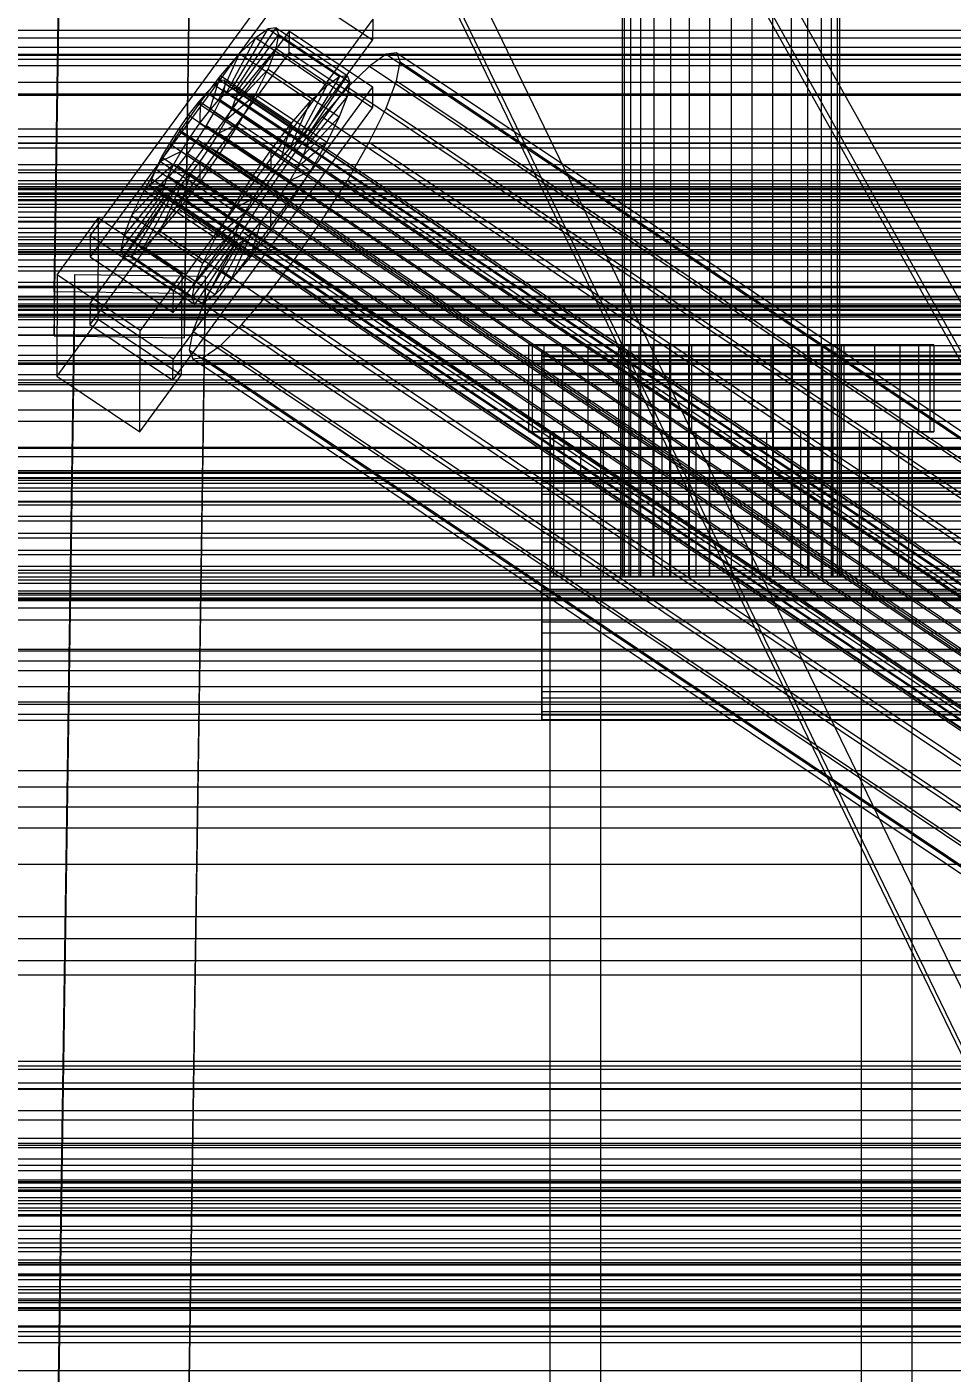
# Model space of a CAD drawing. Header units: millimetres. Extents: x -1970 to 59977, y -65068 to 6837.
# Drawn here: x -382.3 to -254.5, y -35160 to -34974.1 of the extents above; entities that cross this region are included whole.
import ezdxf

# ---------------------------------------------------------------- set-up
doc = ezdxf.new("R2010")
doc.units = ezdxf.units.MM
for name, color, linetype, lineweight in [('COTAS_O', 1, 'Continuous', 0), ('COTAS_P', 1, 'Continuous', 0), ('frontal_C01', 7, 'Continuous', 0), ('frontal_C02', 7, 'Continuous', 0), ('frontal_C03', 7, 'Continuous', 0), ('frontal_C05', 7, 'Continuous', 0), ('frontal_mezcladora', 7, 'Continuous', 0), ('frontal_secador', 7, 'Continuous', 0), ('frontal_tolva-C01', 7, 'Continuous', 0)]:
    doc.layers.add(name, color=color, linetype=linetype, lineweight=lineweight)
doc.dimstyles.new('R19_100', dxfattribs={"dimtxt": 250, "dimasz": 150, "dimexe": 150, "dimexo": 80, "dimgap": 100, "dimtad": 1, "dimtih": 1, "dimtoh": 1, "dimdsep": 46, "dimcen": 0.09, "dimadec": 0, "dimazin": 0, "dimtfac": 1, "dimtdec": 4, "dimtofl": 0, "dimtmove": 0, "dimatfit": 3, "dimfxl": 1, "dimtolj": 1, "dimtzin": 0, "dimarcsym": 0})

# ---------------------------------------------------------------- blocks, each defined once
blk = doc.blocks.new('*D37')
at = {"layer": 'COTAS_P', "color": 0, "lineweight": -2, "transparency": 16777216}
for p, q in [((-1750, -35420), (-1750, -34450)), ((2600, -35420), (2600, -34450)), ((-1600, -34600), (2450, -34600))]:
    blk.add_line(p, q, dxfattribs=at)
at = {"layer": 'COTAS_P', "color": 0, "transparency": 16777216}
for points in [[(-1600, -34575), (-1600, -34625), (-1750, -34600)], [(2450, -34575), (2450, -34625), (2600, -34600)]]:
    blk.add_solid(points, dxfattribs=at)
at = {"layer": 'Defpoints', "color": 0, "transparency": 16777216}
for p in [(2600, -34600), (-1750, -35500), (2600, -35500)]:
    blk.add_point(p, dxfattribs=at)
blk = doc.blocks.new('*D45')
at = {"layer": 'COTAS_O', "color": 0, "lineweight": -2, "transparency": 16777216}
for p, q in [((-1480, -35920), (-1480, -35150)), ((490, -35920), (490, -35150)), ((-1330, -35300), (340, -35300))]:
    blk.add_line(p, q, dxfattribs=at)
at = {"layer": 'COTAS_O', "color": 0, "transparency": 16777216}
for points in [[(-1330, -35275), (-1330, -35325), (-1480, -35300)], [(340, -35275), (340, -35325), (490, -35300)]]:
    blk.add_solid(points, dxfattribs=at)
at = {"layer": 'Defpoints', "color": 0, "transparency": 16777216}
for p in [(490, -35300), (-1480, -36000), (490, -36000)]:
    blk.add_point(p, dxfattribs=at)
blk = doc.blocks.new('*D47')
at = {"layer": 'COTAS_O', "color": 0, "lineweight": -2, "transparency": 16777216}
for p, q in [((-1400, -35920), (-1400, -35150)), ((1400, -35920), (1400, -35150)), ((-1250, -35300), (1250, -35300))]:
    blk.add_line(p, q, dxfattribs=at)
at = {"layer": 'COTAS_O', "color": 0, "transparency": 16777216}
for points in [[(-1250, -35275), (-1250, -35325), (-1400, -35300)], [(1250, -35275), (1250, -35325), (1400, -35300)]]:
    blk.add_solid(points, dxfattribs=at)
at = {"layer": 'Defpoints', "color": 0, "transparency": 16777216}
for p in [(1400, -35300), (-1400, -36000), (1400, -36000)]:
    blk.add_point(p, dxfattribs=at)

msp = doc.modelspace()

# ---------------------------------------------------------------- linework, layer by layer
at = {"layer": 'frontal_C01'}
for p, q in [((-378.512, -35010.676), (-375.644, -34817.676)), ((-357.646, -34817.919), (-360.514, -35010.919)), ((-378.512, -35016.764), (-375.644, -34823.764)), ((-360.514, -35017.007), (-357.646, -34824.007)), ((-425, -35005.229), (425, -35005.229)), ((-360.514, -35010.919), (-378.512, -35010.676)), ((-378.512, -35010.676), (-378.512, -35016.764)), ((-360.514, -35017.007), (-360.514, -35010.919)), ((425, -35016.66), (-425, -35016.66)), ((-378.512, -35016.764), (-360.514, -35017.007)), ((425, -35020.691), (-425, -35020.691)), ((-425, -35032.122), (425, -35032.122))]:
    msp.add_line(p, q, dxfattribs=at)
at = {"layer": 'frontal_C02'}
for p, q in [((-373.501, -35002.918), (-345.969, -34965.325)), ((-345.981, -34968.248), (-373.513, -35005.841)), ((-334.513, -34975.931), (-345.981, -34968.248)), ((-334.501, -34973.009), (-362.033, -35010.602)), ((-334.501, -34973.009), (-334.513, -34975.931)), ((-373.539, -35012.271), (-346.008, -34974.678)), ((-354.71, -34983.181), (-350.645, -34975.576)), ((-353.892, -34982.605), (-348.918, -34974.361)), ((-353.378, -34982.536), (-347.835, -34974.214)), ((-353.205, -34982.976), (-347.47, -34975.144)), ((-350.645, -34975.576), (-352.899, -34977.775)), ((-348.918, -34974.361), (-350.645, -34975.576)), ((-350.645, -34975.576), (-340.816, -34982.162)), ((-347.835, -34974.214), (-348.918, -34974.361)), ((-348.918, -34974.361), (-339.088, -34980.947)), ((-347.847, -34977.089), (-347.47, -34975.144)), ((-347.835, -34974.214), (-338.005, -34980.8)), ((-347.47, -34975.144), (-347.835, -34974.214)), ((-347.47, -34975.144), (-337.64, -34981.73)), ((-346.02, -34977.6), (-346.008, -34974.678)), ((-346.008, -34974.678), (-334.539, -34982.361)), ((-362.045, -35013.524), (-334.513, -34975.931)), ((-353.384, -34983.897), (-347.847, -34977.089)), ((-348.941, -34979.914), (-347.847, -34977.089)), ((-347.847, -34977.089), (-338.017, -34983.674)), ((450, -34977.896), (-450, -34977.896)), ((-346.02, -34977.6), (-373.551, -35015.193)), ((-355.777, -34984.223), (-352.899, -34977.775)), ((-352.899, -34977.775), (-355.525, -34980.81)), ((-352.899, -34977.775), (-343.069, -34984.361)), ((-334.551, -34985.284), (-346.02, -34977.6)), ((-332.629, -34977.866), (-334.938, -34979.49)), ((-331.181, -34977.669), (-332.629, -34977.866)), ((-332.629, -34977.866), (-148.32, -35101.35)), ((-331.197, -34981.512), (-330.692, -34978.913)), ((-330.692, -34978.913), (-331.181, -34977.669)), ((-331.181, -34977.669), (-146.872, -35101.153)), ((-330.692, -34978.913), (-146.383, -35102.397)), ((-355.525, -34980.81), (-358.345, -34984.472)), ((-357.021, -34985.66), (-355.525, -34980.81)), ((-355.525, -34980.81), (-345.695, -34987.395)), ((-353.902, -34985.236), (-348.941, -34979.914)), ((-350.678, -34983.429), (-348.941, -34979.914)), ((-348.941, -34979.914), (-339.111, -34986.5)), ((-339.088, -34980.947), (-344.062, -34989.191)), ((-338.005, -34980.8), (-343.549, -34989.121)), ((-340.816, -34982.162), (-339.088, -34980.947)), ((-339.088, -34980.947), (-338.005, -34980.8)), ((-338.005, -34980.8), (-337.64, -34981.73)), ((-334.938, -34979.49), (-337.95, -34982.43)), ((-334.938, -34979.49), (-150.629, -35102.974)), ((-334.539, -34982.361), (-362.071, -35019.954)), ((-356.348, -34982.083), (-357.415, -34983.125)), ((-355.53, -34981.508), (-356.348, -34982.083)), ((-356.348, -34982.083), (-142.549, -35125.324)), ((-355.541, -34984.138), (-355.022, -34982.799)), ((-355.017, -34981.438), (-355.53, -34981.508)), ((-355.53, -34981.508), (-141.731, -35124.749)), ((-355.022, -34982.799), (-354.844, -34981.879)), ((-355.022, -34982.799), (-141.224, -35126.041)), ((-354.844, -34981.879), (-355.017, -34981.438)), ((-355.017, -34981.438), (-141.218, -35124.679)), ((-354.844, -34981.879), (-141.045, -35125.12)), ((-354.71, -34983.181), (-353.892, -34982.605)), ((-353.892, -34982.605), (-353.378, -34982.536)), ((-344.062, -34989.191), (-353.892, -34982.605)), ((-353.205, -34982.976), (-353.384, -34983.897)), ((-343.549, -34989.121), (-353.378, -34982.536)), ((-353.378, -34982.536), (-353.205, -34982.976)), ((-343.376, -34989.562), (-353.205, -34982.976)), ((-340.816, -34982.162), (-344.88, -34989.767)), ((-337.64, -34981.73), (-343.376, -34989.562)), ((-343.069, -34984.361), (-340.816, -34982.162)), ((-337.95, -34982.43), (-341.461, -34986.487)), ((-337.64, -34981.73), (-338.017, -34983.674)), ((-337.95, -34982.43), (-153.641, -35105.914)), ((-334.539, -34982.361), (-334.551, -34985.284)), ((-332.659, -34985.29), (-331.197, -34981.512)), ((-331.197, -34981.512), (-146.887, -35104.996)), ((-358.345, -34984.472), (-361.166, -34988.512)), ((-358.659, -34984.562), (-359.995, -34986.297)), ((-357.415, -34983.125), (-358.659, -34984.562)), ((-358.659, -34984.562), (-144.861, -35127.804)), ((-358.345, -34984.472), (-358.357, -34987.394)), ((-348.515, -34991.058), (-358.345, -34984.472)), ((-357.415, -34983.125), (-143.617, -35126.366)), ((-357.021, -34985.66), (-355.777, -34984.223)), ((-356.363, -34985.803), (-355.541, -34984.138)), ((-355.777, -34984.223), (-354.71, -34983.181)), ((-345.947, -34990.808), (-355.777, -34984.223)), ((-355.541, -34984.138), (-141.742, -35127.379)), ((-354.725, -34986.901), (-350.678, -34983.429)), ((-344.88, -34989.767), (-354.71, -34983.181)), ((-353.384, -34983.897), (-353.902, -34985.236)), ((-343.554, -34990.483), (-353.384, -34983.897)), ((-352.938, -34987.394), (-350.678, -34983.429)), ((-350.678, -34983.429), (-340.848, -34990.015)), ((-343.069, -34984.361), (-345.947, -34990.808)), ((-345.695, -34987.395), (-343.069, -34984.361)), ((-338.017, -34983.674), (-343.554, -34990.483)), ((-338.017, -34983.674), (-339.111, -34986.5)), ((-362.083, -35022.877), (-334.551, -34985.284)), ((-359.995, -34986.297), (-361.332, -34988.211)), ((-146.196, -35129.538), (-359.995, -34986.297)), ((-358.357, -34987.394), (-357.021, -34985.66)), ((-357.434, -34987.681), (-356.363, -34985.803)), ((-347.191, -34992.246), (-357.021, -34985.66)), ((-356.363, -34985.803), (-142.565, -35129.044)), ((-353.902, -34985.236), (-354.725, -34986.901)), ((-344.073, -34991.821), (-353.902, -34985.236)), ((-341.461, -34986.487), (-345.231, -34991.382)), ((-339.111, -34986.5), (-344.073, -34991.821)), ((-341.461, -34986.487), (-157.152, -35109.971)), ((-339.111, -34986.5), (-340.848, -34990.015)), ((-334.981, -34989.989), (-332.659, -34985.29)), ((-332.659, -34985.29), (-148.35, -35108.774)), ((-361.166, -34988.512), (-363.797, -34992.656)), ((-361.332, -34988.211), (-362.578, -34990.174)), ((-361.332, -34988.211), (-147.533, -35131.452)), ((-359.693, -34989.308), (-361.166, -34988.512)), ((-361.166, -34988.512), (-351.336, -34995.098)), ((-359.693, -34989.308), (-358.357, -34987.394)), ((-358.68, -34989.644), (-357.434, -34987.681)), ((-358.357, -34987.394), (-348.527, -34993.98)), ((-357.434, -34987.681), (-143.635, -35130.922)), ((-354.725, -34986.901), (-355.796, -34988.778)), ((-355.796, -34988.778), (-352.938, -34987.394)), ((-355.569, -34991.537), (-352.938, -34987.394)), ((-344.895, -34993.486), (-354.725, -34986.901)), ((-352.938, -34987.394), (-343.108, -34993.979)), ((-348.515, -34991.058), (-345.695, -34987.395)), ((-345.695, -34987.395), (-347.191, -34992.246)), ((-362.578, -34990.174), (-363.648, -34992.051)), ((-362.578, -34990.174), (-148.779, -35133.415)), ((-360.939, -34991.271), (-359.693, -34989.308)), ((-360.017, -34991.558), (-358.68, -34989.644)), ((-349.863, -34995.894), (-359.693, -34989.308)), ((-358.68, -34989.644), (-144.881, -35132.885)), ((-355.796, -34988.778), (-357.042, -34990.741)), ((-345.966, -34995.364), (-355.796, -34988.778)), ((-344.88, -34989.767), (-345.947, -34990.808)), ((-340.848, -34990.015), (-344.895, -34993.486)), ((-344.062, -34989.191), (-344.88, -34989.767)), ((-344.073, -34991.821), (-343.554, -34990.483)), ((-343.549, -34989.121), (-344.062, -34989.191)), ((-343.554, -34990.483), (-343.376, -34989.562)), ((-343.376, -34989.562), (-343.549, -34989.121)), ((-340.848, -34990.015), (-343.108, -34993.979)), ((-338.003, -34995.288), (-334.981, -34989.989)), ((-334.981, -34989.989), (-150.672, -35113.473)), ((-363.648, -34992.051), (-364.471, -34993.716)), ((-360.939, -34991.271), (-363.797, -34992.656)), ((-363.648, -34992.051), (-149.85, -35135.293)), ((-362.01, -34993.149), (-360.939, -34991.271)), ((-361.352, -34993.292), (-360.017, -34991.558)), ((-351.109, -34997.857), (-360.939, -34991.271)), ((-360.017, -34991.558), (-146.218, -35134.799)), ((-358.39, -34995.578), (-355.569, -34991.537)), ((-357.042, -34990.741), (-358.378, -34992.655)), ((-357.042, -34990.741), (-355.569, -34991.537)), ((-347.212, -34997.327), (-357.042, -34990.741)), ((-355.569, -34991.537), (-345.739, -34998.123)), ((-351.336, -34995.098), (-348.515, -34991.058)), ((-345.231, -34991.382), (-349.002, -34996.784)), ((-348.527, -34993.98), (-348.515, -34991.058)), ((-347.191, -34992.246), (-348.527, -34993.98)), ((-345.947, -34990.808), (-347.191, -34992.246)), ((-160.922, -35114.866), (-345.231, -34991.382)), ((-344.895, -34993.486), (-344.073, -34991.821)), ((-363.797, -34992.656), (-366.057, -34996.62)), ((-362.01, -34993.149), (-366.057, -34996.62)), ((-364.471, -34993.716), (-364.989, -34995.055)), ((-364.471, -34993.716), (-150.672, -35136.958)), ((-363.797, -34992.656), (-353.967, -34999.242)), ((-362.833, -34994.814), (-362.01, -34993.149)), ((-362.596, -34994.73), (-361.352, -34993.292)), ((-352.18, -34999.735), (-362.01, -34993.149)), ((-361.352, -34993.292), (-147.554, -35136.534)), ((-358.378, -34992.655), (-359.714, -34994.39)), ((-358.378, -34992.655), (-358.39, -34995.578)), ((-348.548, -34999.241), (-358.378, -34992.655)), ((-348.527, -34993.98), (-349.863, -34995.894)), ((-345.966, -34995.364), (-344.895, -34993.486)), ((-343.108, -34993.979), (-345.966, -34995.364)), ((-343.108, -34993.979), (-345.739, -34998.123)), ((-362.833, -34994.814), (-367.794, -35000.135)), ((-364.989, -34995.055), (-365.168, -34995.976)), ((-365.168, -34995.976), (-364.995, -34996.416)), ((-365.168, -34995.976), (-151.369, -35139.217)), ((-364.989, -34995.055), (-151.191, -35138.296)), ((-364.482, -34996.347), (-363.664, -34995.771)), ((-360.958, -34995.827), (-363.836, -35002.274)), ((-363.664, -34995.771), (-362.596, -34994.73)), ((-363.664, -34995.771), (-149.865, -35139.013)), ((-363.351, -34996.153), (-362.833, -34994.814)), ((-353.003, -35001.4), (-362.833, -34994.814)), ((-362.596, -34994.73), (-148.798, -35137.971)), ((-360.958, -34995.827), (-362.025, -34996.869)), ((-359.714, -34994.39), (-361.21, -34999.24)), ((-361.21, -34999.24), (-358.39, -34995.578)), ((-359.714, -34994.39), (-360.958, -34995.827)), ((-351.128, -35002.413), (-360.958, -34995.827)), ((-349.884, -35000.976), (-359.714, -34994.39)), ((-358.39, -34995.578), (-348.56, -35002.164)), ((-353.967, -34999.242), (-351.336, -34995.098)), ((-351.336, -34995.098), (-349.863, -34995.894)), ((-349.863, -34995.894), (-351.109, -34997.857)), ((-347.212, -34997.327), (-345.966, -34995.364)), ((-341.52, -35000.828), (-338.003, -34995.288)), ((-338.003, -34995.288), (-153.694, -35118.772)), ((-363.53, -34997.073), (-369.265, -35004.905)), ((-363.357, -34997.514), (-368.9, -35005.836)), ((-363.351, -34996.153), (-368.888, -35002.961)), ((-362.843, -34997.444), (-367.817, -35005.688)), ((-366.057, -34996.62), (-367.794, -35000.135)), ((-362.025, -34996.869), (-366.09, -35004.474)), ((-366.057, -34996.62), (-356.228, -35003.206)), ((-364.995, -34996.416), (-364.482, -34996.347)), ((-364.995, -34996.416), (-151.196, -35139.658)), ((-364.482, -34996.347), (-150.683, -35139.588)), ((-363.53, -34997.073), (-363.351, -34996.153)), ((-363.357, -34997.514), (-363.53, -34997.073)), ((-353.7, -35003.659), (-363.53, -34997.073)), ((-362.843, -34997.444), (-363.357, -34997.514)), ((-353.527, -35004.1), (-363.357, -34997.514)), ((-353.521, -35002.738), (-363.351, -34996.153)), ((-362.025, -34996.869), (-362.843, -34997.444)), ((-353.014, -35004.03), (-362.843, -34997.444)), ((-352.196, -35003.455), (-362.025, -34996.869)), ((-353.967, -34999.242), (-351.109, -34997.857)), ((-349.002, -34996.784), (-352.519, -35002.323)), ((-351.109, -34997.857), (-352.18, -34999.735)), ((-349.002, -34996.784), (-164.693, -35120.268)), ((-348.548, -34999.241), (-347.212, -34997.327)), ((-345.739, -34998.123), (-347.212, -34997.327)), ((450, -34999.677), (-450, -34999.677)), ((-363.836, -35002.274), (-361.21, -34999.24)), ((-361.21, -34999.24), (-351.38, -35005.826)), ((-356.228, -35003.206), (-353.967, -34999.242)), ((-356.228, -35003.206), (-352.18, -34999.735)), ((-352.18, -34999.735), (-353.003, -35001.4)), ((-349.884, -35000.976), (-348.548, -34999.241)), ((-345.739, -34998.123), (-348.56, -35002.164)), ((-348.56, -35002.164), (-348.548, -34999.241)), ((-378.086, -35008.307), (-372.35, -35000.475)), ((-372.408, -35014.504), (-372.35, -35000.475)), ((-372.35, -35000.475), (-360.882, -35008.158)), ((-367.794, -35000.135), (-368.888, -35002.961)), ((-367.794, -35000.135), (-357.964, -35006.721)), ((-357.964, -35006.721), (-353.003, -35001.4)), ((-353.003, -35001.4), (-353.521, -35002.738)), ((-351.38, -35005.826), (-349.884, -35000.976)), ((-351.128, -35002.413), (-349.884, -35000.976)), ((-345.291, -35006.229), (-341.52, -35000.828)), ((-341.52, -35000.828), (-157.211, -35124.312)), ((-373.501, -35002.918), (-373.513, -35005.841)), ((-362.033, -35010.602), (-373.501, -35002.918)), ((-368.888, -35002.961), (-369.265, -35004.905)), ((-368.888, -35002.961), (-359.058, -35009.547)), ((-366.09, -35004.474), (-363.836, -35002.274)), ((-363.836, -35002.274), (-354.006, -35008.86)), ((-359.058, -35009.547), (-353.521, -35002.738)), ((-357.964, -35006.721), (-356.228, -35003.206)), ((-356.26, -35011.059), (-352.196, -35003.455)), ((-352.519, -35002.323), (-355.541, -35007.623)), ((-354.006, -35008.86), (-351.128, -35002.413)), ((-353.521, -35002.738), (-353.7, -35003.659)), ((-353.014, -35004.03), (-352.196, -35003.455)), ((-352.519, -35002.323), (-168.21, -35125.807)), ((-352.196, -35003.455), (-351.128, -35002.413)), ((-348.56, -35002.164), (-351.38, -35005.826)), ((-369.265, -35004.905), (-368.9, -35005.836)), ((-369.265, -35004.905), (-359.436, -35011.491)), ((-367.817, -35005.688), (-366.09, -35004.474)), ((-366.09, -35004.474), (-356.26, -35011.059)), ((-359.436, -35011.491), (-353.7, -35003.659)), ((-359.07, -35012.421), (-353.527, -35004.1)), ((-357.987, -35012.274), (-353.014, -35004.03)), ((-353.7, -35003.659), (-353.527, -35004.1)), ((-353.527, -35004.1), (-353.014, -35004.03)), ((-373.513, -35005.841), (-362.045, -35013.524)), ((-368.9, -35005.836), (-367.817, -35005.688)), ((-368.9, -35005.836), (-359.07, -35012.421)), ((-367.817, -35005.688), (-357.987, -35012.274)), ((-359.058, -35009.547), (-357.964, -35006.721)), ((-351.38, -35005.826), (-354.006, -35008.86)), ((-349.061, -35011.125), (-345.291, -35006.229)), ((-345.291, -35006.229), (-160.982, -35129.713)), ((-378.512, -35202.053), (-375.644, -35008.286)), ((-378.086, -35008.307), (-378.143, -35022.336)), ((-366.618, -35015.99), (-378.086, -35008.307)), ((-375.644, -35014.132), (-375.644, -35008.286)), ((-375.644, -35008.286), (-357.646, -35008.53)), ((-360.882, -35008.158), (-366.618, -35015.99)), ((-360.882, -35008.158), (-360.939, -35022.187)), ((-357.646, -35008.53), (-360.514, -35202.297)), ((-355.541, -35007.623), (-357.863, -35012.322)), ((-357.646, -35008.53), (-357.646, -35014.376)), ((-354.006, -35008.86), (-356.26, -35011.059)), ((-355.541, -35007.623), (-171.232, -35131.107)), ((-362.045, -35013.524), (-362.033, -35010.602)), ((-359.436, -35011.491), (-359.058, -35009.547)), ((-450, -35011.368), (450, -35011.368)), ((-373.539, -35012.271), (-373.551, -35015.193)), ((-362.071, -35019.954), (-373.539, -35012.271)), ((-359.07, -35012.421), (-359.436, -35011.491)), ((-357.863, -35012.322), (-359.326, -35016.1)), ((-357.987, -35012.274), (-359.07, -35012.421)), ((-356.26, -35011.059), (-357.987, -35012.274)), ((-357.863, -35012.322), (-173.554, -35135.806)), ((-352.572, -35015.181), (-349.061, -35011.125)), ((-349.061, -35011.125), (-164.752, -35134.609)), ((-378.512, -35207.899), (-375.644, -35014.132)), ((-372.408, -35014.504), (-378.143, -35022.336)), ((-357.646, -35014.376), (-375.644, -35014.132)), ((-360.939, -35022.187), (-372.408, -35014.504)), ((-360.514, -35208.143), (-357.646, -35014.376)), ((-373.551, -35015.193), (-362.083, -35022.877)), ((-366.675, -35030.019), (-366.618, -35015.99)), ((-359.326, -35016.1), (-359.83, -35018.699)), ((-359.326, -35016.1), (-175.016, -35139.584)), ((-355.584, -35018.122), (-352.572, -35015.181)), ((-352.572, -35015.181), (-168.263, -35138.665)), ((-357.893, -35019.745), (-355.584, -35018.122)), ((-355.584, -35018.122), (-171.275, -35141.606)), ((-362.083, -35022.877), (-362.071, -35019.954)), ((-359.83, -35018.699), (-359.341, -35019.942)), ((-359.83, -35018.699), (-175.521, -35142.183)), ((-359.341, -35019.942), (-357.893, -35019.745)), ((-359.341, -35019.942), (-175.032, -35143.426)), ((-357.893, -35019.745), (-173.584, -35143.229)), ((-311.15, -35020.039), (-311.15, -35018.945)), ((-311.15, -35018.945), (-311.15, -35019.581)), ((-311.15, -35018.945), (311.15, -35018.945)), ((-311.15, -35019.581), (-311.15, -35021.904)), ((-311.15, -35019.581), (311.15, -35019.581)), ((-311.15, -35022.788), (-311.15, -35020.039)), ((-311.15, -35020.039), (311.15, -35020.039)), ((-311.15, -35021.904), (-311.15, -35025.755)), ((-311.15, -35021.904), (311.15, -35021.904)), ((-378.143, -35022.336), (-366.675, -35030.019)), ((-366.675, -35030.019), (-360.939, -35022.187)), ((-311.15, -35027.005), (-311.15, -35022.788)), ((-311.15, -35022.788), (311.15, -35022.788)), ((-311.15, -35025.755), (-311.15, -35030.872)), ((-311.15, -35025.755), (311.15, -35025.755)), ((-311.15, -35032.403), (-311.15, -35027.005)), ((-311.15, -35027.005), (311.15, -35027.005)), ((-311.15, -35030.872), (-311.15, -35036.906)), ((-311.15, -35030.872), (311.15, -35030.872)), ((-311.15, -35038.613), (-311.15, -35032.403)), ((-311.15, -35032.403), (311.15, -35032.403)), ((-440, -35035.335), (440, -35035.335)), ((-440, -35035.561), (440, -35035.561)), ((-440, -35035.723), (440, -35035.723)), ((-440, -35036.384), (440, -35036.384)), ((-440, -35036.697), (440, -35036.697)), ((-311.15, -35036.906), (-311.15, -35043.446)), ((311.15, -35036.906), (-311.15, -35036.906)), ((-440, -35037.748), (440, -35037.748)), ((-440, -35038.191), (440, -35038.191)), ((-311.15, -35045.213), (-311.15, -35038.613)), ((-311.15, -35038.613), (311.15, -35038.613)), ((-440, -35039.561), (440, -35039.561)), ((-440, -35040.104), (440, -35040.104)), ((440, -35041.699), (-440, -35041.699)), ((-440, -35042.304), (440, -35042.304)), ((-440, -35044.017), (440, -35044.017)), ((-311.15, -35043.446), (-311.15, -35050.046)), ((-311.15, -35043.446), (311.15, -35043.446)), ((-440, -35044.643), (440, -35044.643)), ((-311.15, -35051.753), (-311.15, -35045.213)), ((-311.15, -35045.213), (311.15, -35045.213)), ((-440, -35046.355), (440, -35046.355)), ((-440, -35046.96), (440, -35046.96)), ((-440, -35048.556), (440, -35048.556)), ((-440, -35049.098), (440, -35049.098)), ((-440, -35050.468), (440, -35050.468)), ((-440, -35050.911), (440, -35050.911)), ((-311.15, -35050.046), (-311.15, -35056.257)), ((-311.15, -35050.046), (311.15, -35050.046)), ((-311.15, -35057.787), (-311.15, -35051.753)), ((-311.15, -35051.753), (311.15, -35051.753)), ((-440, -35051.963), (440, -35051.963)), ((-440, -35052.276), (440, -35052.276)), ((-440, -35052.937), (440, -35052.937)), ((-440, -35053.099), (440, -35053.099)), ((-440, -35053.324), (440, -35053.324)), ((-311.15, -35056.257), (-311.15, -35061.654)), ((-311.15, -35056.257), (311.15, -35056.257)), ((-311.15, -35062.904), (-311.15, -35057.787)), ((-311.15, -35057.787), (311.15, -35057.787)), ((-311.15, -35061.654), (-311.15, -35065.872)), ((-311.15, -35061.654), (311.15, -35061.654)), ((-311.15, -35066.755), (-311.15, -35062.904)), ((-311.15, -35062.904), (311.15, -35062.904)), ((-311.15, -35065.872), (-311.15, -35068.621)), ((-311.15, -35065.872), (311.15, -35065.872)), ((-311.15, -35069.078), (-311.15, -35066.755)), ((-311.15, -35066.755), (311.15, -35066.755)), ((-311.15, -35068.621), (-311.15, -35069.714)), ((-311.15, -35068.621), (311.15, -35068.621)), ((-311.15, -35069.714), (-311.15, -35069.078)), ((-311.15, -35069.078), (311.15, -35069.078)), ((-311.15, -35069.714), (311.15, -35069.714))]:
    msp.add_line(p, q, dxfattribs=at)
at = {"layer": 'frontal_C03'}
for p, q in [((-1250, -34974.537), (1250, -34974.537)), ((1250, -34974.573), (-1250, -34974.573)), ((1250, -34975.63), (-1250, -34975.63)), ((-1250, -34976.875), (1250, -34976.875)), ((1250, -34977.938), (-1250, -34977.938)), ((-1250, -34978.004), (1250, -34978.004)), ((1250, -34978.591), (-1250, -34978.591)), ((1250, -34979.473), (-1250, -34979.473)), ((-1250, -34981.724), (1250, -34981.724)), ((-1250, -34983.32), (1250, -34983.32)), ((-1250, -34988.167), (1250, -34988.167)), ((1250, -34989.279), (-1250, -34989.279)), ((-1250, -34990.123), (1250, -34990.123)), ((1250, -34990.16), (-1250, -34990.16)), ((1250, -34990.814), (-1250, -34990.814)), ((1250, -34993.121), (-1250, -34993.121)), ((-1250, -34994.178), (1250, -34994.178)), ((1500, -34995.334), (-1500, -34995.334)), ((-1250, -34995.768), (1250, -34995.768)), ((-1268, -34996.141), (1268, -34996.141)), ((-1268, -34996.365), (1268, -34996.365)), ((-1268, -34996.53), (1268, -34996.53)), ((-1268, -34997.187), (1268, -34997.187)), ((-1268, -34997.505), (1268, -34997.505)), ((1250, -34997.031), (-1250, -34997.031)), ((-1268, -34998.551), (1268, -34998.551)), ((-1268, -34999), (1268, -34999)), ((1250, -34997.949), (-1250, -34997.949)), ((1250, -34998.088), (-1250, -34998.088)), ((-1268, -35000.363), (1268, -35000.363)), ((-1268, -35000.913), (1268, -35000.913)), ((1250, -35000.395), (-1250, -35000.395)), ((1250, -35001.049), (-1250, -35001.049)), ((-1268, -35002.501), (1268, -35002.501)), ((1268, -35003.114), (-1268, -35003.114)), ((1250, -35001.93), (-1250, -35001.93)), ((1530, -35005.129), (-1530, -35005.129)), ((-1500, -35004.317), (1500, -35004.317)), ((-1268, -35004.818), (1268, -35004.818)), ((-1250, -35004.006), (1250, -35004.006)), ((-1268, -35005.453), (1268, -35005.453)), ((-1268, -35007.156), (1268, -35007.156)), ((-1250, -35006.264), (1250, -35006.264)), ((-1268, -35007.77), (1268, -35007.77)), ((1530, -35010.129), (-1530, -35010.129)), ((-1268, -35009.357), (1268, -35009.357)), ((-1268, -35009.907), (1268, -35009.907)), ((-1268, -35011.271), (1268, -35011.271)), ((-1268, -35011.72), (1268, -35011.72)), ((-1268, -35012.766), (1268, -35012.766)), ((1250, -35011.737), (-1250, -35011.737)), ((-1250, -35012.322), (1250, -35012.322)), ((1250, -35012.618), (-1250, -35012.618)), ((-1268, -35013.083), (1268, -35013.083)), ((-1268, -35013.741), (1268, -35013.741)), ((-1268, -35013.905), (1268, -35013.905)), ((-1268, -35014.13), (1268, -35014.13)), ((1250, -35013.271), (-1250, -35013.271)), ((-1250, -35014.503), (1250, -35014.503)), ((1250, -35015.579), (-1250, -35015.579)), ((-1250, -35016.636), (1250, -35016.636)), ((1250, -35019.488), (-1250, -35019.488)), ((-1250, -35020.147), (1250, -35020.147)), ((1250, -35020.546), (-1250, -35020.546)), ((-1250, -35022.103), (1250, -35022.103)), ((1250, -35022.853), (-1250, -35022.853)), ((1250, -35023.506), (-1250, -35023.506)), ((1250, -35024.388), (-1250, -35024.388)), ((-1250, -35026.95), (1250, -35026.95)), ((-1250, -35028.547), (1250, -35028.547)), ((-1250, -35032.266), (1250, -35032.266)), ((-1250, -35033.395), (1250, -35033.395)), ((-1250, -35035.733), (1250, -35035.733)), ((-1250, -35036.318), (1250, -35036.318)), ((-1250, -35037.115), (1250, -35037.115)), ((1250, -35050.062), (-1250, -35050.062)), ((1250, -35052.554), (-1250, -35052.554)), ((1250, -35054.381), (-1250, -35054.381)), ((-1500, -35055.95), (1500, -35055.95)), ((1250, -35061.687), (-1250, -35061.687)), ((1250, -35065.216), (-1250, -35065.216)), ((1500, -35067.358), (-1500, -35067.358)), ((1500, -35067.643), (-1500, -35067.643)), ((-1270, -35068.997), (1270, -35068.997)), ((1270, -35069.896), (-1270, -35069.896)), ((1250, -35076.838), (-1250, -35076.838)), ((-1500, -35079.051), (1500, -35079.051)), ((1250, -35081.828), (-1250, -35081.828)), ((1250, -35096.975), (-1250, -35096.975)), ((1250, -35103.087), (-1250, -35103.087)), ((-1250, -35116.939), (1250, -35116.939)), ((-1250, -35117.572), (1250, -35117.572)), ((-1250, -35118.036), (1250, -35118.036)), ((-1250, -35119.892), (1250, -35119.892)), ((1250, -35120.726), (-1250, -35120.726)), ((-1250, -35120.788), (1250, -35120.788)), ((-1250, -35123.74), (1250, -35123.74)), ((-1250, -35125.008), (1250, -35125.008)), ((-1250, -35127.542), (1250, -35127.542)), ((1570, -35128.303), (-1570, -35128.303)), ((1570, -35128.562), (-1570, -35128.562)), ((-1250, -35128.855), (1250, -35128.855)), ((1570, -35131.347), (-1570, -35131.347)), ((-1250, -35130.407), (1250, -35130.407)), ((1570, -35132.085), (-1570, -35132.085)), ((-1500, -35133.329), (1500, -35133.329)), ((-1500, -35133.553), (1500, -35133.553)), ((-1500, -35133.718), (1500, -35133.718)), ((-1500, -35134.375), (1500, -35134.375)), ((-1500, -35134.693), (1500, -35134.693)), ((-1250, -35134.888), (1250, -35134.888)), ((1570, -35137.231), (-1570, -35137.231)), ((-1500, -35135.739), (1500, -35135.739)), ((-1500, -35136.188), (1500, -35136.188)), ((1250, -35136.619), (-1250, -35136.619)), ((1570, -35138.335), (-1570, -35138.335)), ((-1500, -35137.551), (1500, -35137.551)), ((-1500, -35138.101), (1500, -35138.101)), ((-1500, -35139.689), (1500, -35139.689)), ((1500, -35140.302), (-1500, -35140.302)), ((-1500, -35142.006), (1500, -35142.006)), ((-1500, -35142.641), (1500, -35142.641)), ((-1250, -35141.427), (1250, -35141.427)), ((-1500, -35144.345), (1500, -35144.345)), ((-1250, -35143.22), (1250, -35143.22)), ((-1570, -35145.059), (1570, -35145.059)), ((1570, -35146.361), (-1570, -35146.361)), ((-1500, -35144.958), (1500, -35144.958)), ((-1500, -35146.546), (1500, -35146.546)), ((1250, -35146.472), (-1250, -35146.472)), ((-1500, -35147.096), (1500, -35147.096)), ((-1500, -35148.459), (1500, -35148.459)), ((-1250, -35148.028), (1250, -35148.028)), ((-1500, -35148.908), (1500, -35148.908)), ((-1500, -35149.954), (1500, -35149.954)), ((-1500, -35150.272), (1500, -35150.272)), ((-1250, -35149.759), (1250, -35149.759)), ((-1500, -35150.929), (1500, -35150.929)), ((-1500, -35151.093), (1500, -35151.093)), ((-1500, -35151.318), (1500, -35151.318)), ((1570, -35153.639), (-1570, -35153.639)), ((1250, -35153.528), (-1250, -35153.528)), ((1570, -35154.941), (-1570, -35154.941)), ((-1250, -35154.239), (1250, -35154.239)), ((-1250, -35155.792), (1250, -35155.792)), ((-1250, -35159.639), (1250, -35159.639))]:
    msp.add_line(p, q, dxfattribs=at)
at = {"layer": 'frontal_C05'}
for p, q in [((-300, -35050), (-300, -34930)), ((-299.712, -35050), (-299.712, -34930)), ((-298.858, -35050), (-298.858, -34930)), ((-297.472, -35050), (-297.472, -34930)), ((-295.607, -35050), (-295.607, -34930)), ((-293.334, -35050), (-293.334, -34930)), ((-290.74, -35050), (-290.74, -34930)), ((-287.926, -35050), (-287.926, -34930)), ((-285, -34930), (-285, -35050)), ((-282.074, -35050), (-282.074, -34930)), ((-279.26, -35050), (-279.26, -34930)), ((-276.666, -35050), (-276.666, -34930)), ((-274.393, -35050), (-274.393, -34930)), ((-272.528, -35050), (-272.528, -34930)), ((-271.142, -35050), (-271.142, -34930)), ((-270.288, -35050), (-270.288, -34930)), ((-270, -35050), (-270, -34930)), ((-300.25, -35018), (-313, -35018)), ((-313, -35018), (-312.462, -35018)), ((-313, -35018), (-313, -35030)), ((-299.957, -35018), (-312.462, -35018)), ((-312.462, -35018), (-310.869, -35018)), ((-312.462, -35018), (-312.462, -35030)), ((-299.089, -35018), (-310.869, -35018)), ((-310.869, -35018), (-308.281, -35018)), ((-310.869, -35018), (-310.869, -35030)), ((-297.68, -35018), (-308.281, -35018)), ((-308.281, -35018), (-304.799, -35018)), ((-308.281, -35018), (-308.281, -35030)), ((-295.783, -35018), (-304.799, -35018)), ((-304.799, -35018), (-300.556, -35018)), ((-304.799, -35018), (-304.799, -35030)), ((-293.472, -35018), (-300.556, -35018)), ((-300.556, -35018), (-295.715, -35018)), ((-300.556, -35018), (-300.556, -35030)), ((-299.957, -35018), (-300.25, -35018)), ((-300.25, -35030), (-300.25, -35018)), ((-299.089, -35018), (-299.957, -35018)), ((-299.957, -35030), (-299.957, -35018)), ((-297.68, -35018), (-299.089, -35018)), ((-299.089, -35030), (-299.089, -35018)), ((-295.783, -35018), (-297.68, -35018)), ((-297.68, -35030), (-297.68, -35018)), ((-293.472, -35018), (-295.783, -35018)), ((-295.783, -35030), (-295.783, -35018)), ((-290.836, -35018), (-295.715, -35018)), ((-295.715, -35018), (-290.463, -35018)), ((-295.715, -35018), (-295.715, -35030)), ((-290.836, -35018), (-293.472, -35018)), ((-293.472, -35030), (-293.472, -35018)), ((-287.975, -35018), (-290.836, -35018)), ((-290.836, -35030), (-290.836, -35018)), ((-287.975, -35018), (-290.463, -35018)), ((-290.463, -35018), (-285, -35018)), ((-290.463, -35018), (-290.463, -35030)), ((-285, -35018), (-287.975, -35018)), ((-287.975, -35030), (-287.975, -35018)), ((-285, -35018), (-282.025, -35018)), ((-279.537, -35018), (-285, -35018)), ((-285, -35018), (-285, -35030)), ((-282.025, -35018), (-279.537, -35018)), ((-282.025, -35030), (-282.025, -35018)), ((-282.025, -35018), (-279.164, -35018)), ((-279.537, -35018), (-279.537, -35030)), ((-274.285, -35018), (-279.537, -35018)), ((-279.164, -35018), (-274.285, -35018)), ((-279.164, -35030), (-279.164, -35018)), ((-279.164, -35018), (-276.528, -35018)), ((-276.528, -35018), (-269.444, -35018)), ((-276.528, -35030), (-276.528, -35018)), ((-276.528, -35018), (-274.217, -35018)), ((-274.285, -35018), (-274.285, -35030)), ((-269.444, -35018), (-274.285, -35018)), ((-274.217, -35018), (-265.201, -35018)), ((-274.217, -35030), (-274.217, -35018)), ((-274.217, -35018), (-272.32, -35018)), ((-272.32, -35018), (-261.719, -35018)), ((-272.32, -35030), (-272.32, -35018)), ((-272.32, -35018), (-270.911, -35018)), ((-270.911, -35018), (-259.131, -35018)), ((-270.911, -35030), (-270.911, -35018)), ((-270.911, -35018), (-270.043, -35018)), ((-270.043, -35018), (-257.538, -35018)), ((-270.043, -35030), (-270.043, -35018)), ((-270.043, -35018), (-269.75, -35018)), ((-269.75, -35018), (-257, -35018)), ((-269.75, -35030), (-269.75, -35018)), ((-269.444, -35018), (-269.444, -35030)), ((-265.201, -35018), (-269.444, -35018)), ((-265.201, -35018), (-265.201, -35030)), ((-261.719, -35018), (-265.201, -35018)), ((-261.719, -35018), (-261.719, -35030)), ((-259.131, -35018), (-261.719, -35018)), ((-259.131, -35018), (-259.131, -35030)), ((-257.538, -35018), (-259.131, -35018)), ((-257.538, -35018), (-257.538, -35030)), ((-257, -35018), (-257.538, -35018)), ((-257, -35018), (-257, -35030)), ((-312.462, -35030), (-313, -35030)), ((-313, -35030), (-300.25, -35030)), ((-310.869, -35030), (-312.462, -35030)), ((-312.462, -35030), (-299.957, -35030)), ((-308.281, -35030), (-310.869, -35030)), ((-310.869, -35030), (-299.089, -35030)), ((-310, -35030), (-260, -35030)), ((-310, -35980), (-310, -35030)), ((-310, -35030), (-303, -35030)), ((-300.25, -35030), (-310, -35030)), ((-310, -35030), (-309.52, -35030)), ((-310, -35030), (-310, -35050)), ((-299.957, -35030), (-309.52, -35030)), ((-309.52, -35030), (-308.097, -35030)), ((-309.52, -35030), (-309.52, -35050)), ((-304.799, -35030), (-308.281, -35030)), ((-308.281, -35030), (-297.68, -35030)), ((-299.089, -35030), (-308.097, -35030)), ((-308.097, -35030), (-305.787, -35030)), ((-308.097, -35030), (-308.097, -35050)), ((-297.68, -35030), (-305.787, -35030)), ((-305.787, -35030), (-302.678, -35030)), ((-305.787, -35030), (-305.787, -35050)), ((-300.556, -35030), (-304.799, -35030)), ((-304.799, -35030), (-295.783, -35030)), ((-303, -35980), (-303, -35030)), ((-295.783, -35030), (-302.678, -35030)), ((-302.678, -35030), (-298.889, -35030)), ((-302.678, -35030), (-302.678, -35050)), ((-295.715, -35030), (-300.556, -35030)), ((-300.556, -35030), (-293.472, -35030)), ((-299.957, -35030), (-300.25, -35030)), ((-300.25, -35050), (-300.25, -35030)), ((-299.089, -35030), (-299.957, -35030)), ((-299.957, -35050), (-299.957, -35030)), ((-297.68, -35030), (-299.089, -35030)), ((-299.089, -35050), (-299.089, -35030)), ((-293.472, -35030), (-298.889, -35030)), ((-298.889, -35030), (-294.567, -35030)), ((-298.889, -35030), (-298.889, -35050)), ((-295.783, -35030), (-297.68, -35030)), ((-297.68, -35050), (-297.68, -35030)), ((-293.472, -35030), (-295.783, -35030)), ((-295.783, -35050), (-295.783, -35030)), ((-290.463, -35030), (-295.715, -35030)), ((-295.715, -35030), (-290.836, -35030)), ((-290.836, -35030), (-294.567, -35030)), ((-294.567, -35030), (-289.877, -35030)), ((-294.567, -35030), (-294.567, -35050)), ((-290.836, -35030), (-293.472, -35030)), ((-293.472, -35050), (-293.472, -35030)), ((-287.975, -35030), (-290.836, -35030)), ((-290.836, -35050), (-290.836, -35030)), ((-285, -35030), (-290.463, -35030)), ((-290.463, -35030), (-287.975, -35030)), ((-287.975, -35030), (-289.877, -35030)), ((-289.877, -35030), (-285, -35030)), ((-289.877, -35030), (-289.877, -35050)), ((-285, -35030), (-287.975, -35030)), ((-287.975, -35050), (-287.975, -35030)), ((-285, -35030), (-282.025, -35030)), ((-280.123, -35030), (-285, -35030)), ((-285, -35030), (-285, -35050)), ((-285, -35030), (-279.537, -35030)), ((-282.025, -35030), (-280.123, -35030)), ((-282.025, -35050), (-282.025, -35030)), ((-282.025, -35030), (-279.164, -35030)), ((-279.537, -35030), (-282.025, -35030)), ((-280.123, -35030), (-280.123, -35050)), ((-275.433, -35030), (-280.123, -35030)), ((-279.537, -35030), (-274.285, -35030)), ((-279.164, -35030), (-275.433, -35030)), ((-279.164, -35050), (-279.164, -35030)), ((-279.164, -35030), (-276.528, -35030)), ((-274.285, -35030), (-279.164, -35030)), ((-276.528, -35030), (-271.111, -35030)), ((-276.528, -35050), (-276.528, -35030)), ((-276.528, -35030), (-274.217, -35030)), ((-269.444, -35030), (-276.528, -35030)), ((-275.433, -35030), (-275.433, -35050)), ((-271.111, -35030), (-275.433, -35030)), ((-274.285, -35030), (-269.444, -35030)), ((-274.217, -35030), (-267.322, -35030)), ((-274.217, -35050), (-274.217, -35030)), ((-274.217, -35030), (-272.32, -35030)), ((-265.201, -35030), (-274.217, -35030)), ((-272.32, -35030), (-264.213, -35030)), ((-272.32, -35050), (-272.32, -35030)), ((-272.32, -35030), (-270.911, -35030)), ((-261.719, -35030), (-272.32, -35030)), ((-271.111, -35030), (-271.111, -35050)), ((-267.322, -35030), (-271.111, -35030)), ((-270.911, -35030), (-261.903, -35030)), ((-270.911, -35050), (-270.911, -35030)), ((-270.911, -35030), (-270.043, -35030)), ((-259.131, -35030), (-270.911, -35030)), ((-270.043, -35030), (-260.48, -35030)), ((-270.043, -35050), (-270.043, -35030)), ((-270.043, -35030), (-269.75, -35030)), ((-257.538, -35030), (-270.043, -35030)), ((-269.75, -35030), (-260, -35030)), ((-269.75, -35050), (-269.75, -35030)), ((-257, -35030), (-269.75, -35030)), ((-269.444, -35030), (-265.201, -35030)), ((-267.322, -35030), (-267.322, -35050)), ((-264.213, -35030), (-267.322, -35030)), ((-267, -35030), (-260, -35030)), ((-267, -35980), (-267, -35030)), ((-265.201, -35030), (-261.719, -35030)), ((-264.213, -35030), (-264.213, -35050)), ((-261.903, -35030), (-264.213, -35030)), ((-261.903, -35030), (-261.903, -35050)), ((-260.48, -35030), (-261.903, -35030)), ((-261.719, -35030), (-259.131, -35030)), ((-260.48, -35030), (-260.48, -35050)), ((-260, -35030), (-260.48, -35030)), ((-260, -35980), (-260, -35030)), ((-260, -35030), (-260, -35050)), ((-259.131, -35030), (-257.538, -35030)), ((-257.538, -35030), (-257, -35030)), ((-309.52, -35050), (-310, -35050)), ((-310, -35050), (-300.25, -35050)), ((-308.097, -35050), (-309.52, -35050)), ((-309.52, -35050), (-299.957, -35050)), ((-305.787, -35050), (-308.097, -35050)), ((-308.097, -35050), (-299.089, -35050)), ((-302.678, -35050), (-305.787, -35050)), ((-305.787, -35050), (-297.68, -35050)), ((-298.889, -35050), (-302.678, -35050)), ((-302.678, -35050), (-295.783, -35050)), ((-300.25, -35050), (-299.957, -35050)), ((-299.712, -35050), (-300, -35050)), ((-299.957, -35050), (-299.089, -35050)), ((-298.858, -35050), (-299.712, -35050)), ((-299.089, -35050), (-297.68, -35050)), ((-294.567, -35050), (-298.889, -35050)), ((-298.889, -35050), (-293.472, -35050)), ((-297.472, -35050), (-298.858, -35050)), ((-297.68, -35050), (-295.783, -35050)), ((-295.607, -35050), (-297.472, -35050)), ((-295.783, -35050), (-293.472, -35050)), ((-293.334, -35050), (-295.607, -35050)), ((-289.877, -35050), (-294.567, -35050)), ((-294.567, -35050), (-290.836, -35050)), ((-293.472, -35050), (-290.836, -35050)), ((-290.74, -35050), (-293.334, -35050)), ((-290.836, -35050), (-287.975, -35050)), ((-287.926, -35050), (-290.74, -35050)), ((-285, -35050), (-289.877, -35050)), ((-289.877, -35050), (-287.975, -35050)), ((-287.975, -35050), (-285, -35050)), ((-287.926, -35050), (-285, -35050)), ((-285, -35050), (-282.074, -35050)), ((-285, -35050), (-280.123, -35050)), ((-282.025, -35050), (-285, -35050)), ((-282.074, -35050), (-279.26, -35050)), ((-280.123, -35050), (-282.025, -35050)), ((-279.164, -35050), (-282.025, -35050)), ((-280.123, -35050), (-275.433, -35050)), ((-279.26, -35050), (-276.666, -35050)), ((-275.433, -35050), (-279.164, -35050)), ((-276.528, -35050), (-279.164, -35050)), ((-276.666, -35050), (-274.393, -35050)), ((-271.111, -35050), (-276.528, -35050)), ((-274.217, -35050), (-276.528, -35050)), ((-275.433, -35050), (-271.111, -35050)), ((-274.393, -35050), (-272.528, -35050)), ((-267.322, -35050), (-274.217, -35050)), ((-272.32, -35050), (-274.217, -35050)), ((-272.528, -35050), (-271.142, -35050)), ((-264.213, -35050), (-272.32, -35050)), ((-270.911, -35050), (-272.32, -35050)), ((-271.142, -35050), (-270.288, -35050)), ((-271.111, -35050), (-267.322, -35050)), ((-261.903, -35050), (-270.911, -35050)), ((-270.043, -35050), (-270.911, -35050)), ((-270.288, -35050), (-270, -35050)), ((-260.48, -35050), (-270.043, -35050)), ((-269.75, -35050), (-270.043, -35050)), ((-260, -35050), (-269.75, -35050)), ((-267.322, -35050), (-264.213, -35050)), ((-264.213, -35050), (-261.903, -35050)), ((-261.903, -35050), (-260.48, -35050)), ((-260.48, -35050), (-260, -35050))]:
    msp.add_line(p, q, dxfattribs=at)
at = {"layer": 'frontal_mezcladora'}
for p, q in [((-750, -35049.5), (750, -35049.5)), ((-750, -35060), (750, -35060))]:
    msp.add_line(p, q, dxfattribs=at)
at = {"layer": 'frontal_secador'}
for p, q in [((-1360, -34983.5), (1360, -34983.5)), ((-1250, -34983.5), (1250, -34983.5)), ((1360, -34993.853), (-1360, -34993.853)), ((1360, -35003.5), (-1360, -35003.5)), ((1250, -35004.076), (-1250, -35004.076)), ((1360, -35011.784), (-1360, -35011.784)), ((1360, -35018.141), (-1360, -35018.141)), ((1360, -35022.137), (-1360, -35022.137)), ((1360, -35023.5), (-1360, -35023.5)), ((1250, -35023.25), (-1250, -35023.25)), ((1250, -35039.715), (-1250, -35039.715)), ((1250, -35052.349), (-1250, -35052.349)), ((1250, -35060.291), (-1250, -35060.291)), ((1250, -35063), (-1250, -35063)), ((-1240, -35084.711), (1240, -35084.711)), ((-1240, -35089.711), (1240, -35089.711)), ((-1400, -35100), (1400, -35100)), ((-1250, -35100), (1250, -35100)), ((-1250, -35105), (1250, -35105)), ((-1240, -35139.711), (1240, -35139.711)), ((-1240, -35144.711), (1240, -35144.711))]:
    msp.add_line(p, q, dxfattribs=at)
at = {"layer": 'frontal_tolva-C01'}
for p, q in [((-225, -35069.495), (-600, -34398.55)), ((-600, -34398.74), (-225, -35172.996)), ((-596.4, -34398.256), (-221.4, -35069.202)), ((-221.4, -35172.513), (-596.4, -34398.256)), ((-600, -34400), (-225, -35174.256)), ((-225, -35070.945), (-600, -34400))]:
    msp.add_line(p, q, dxfattribs=at)

# ---------------------------------------------------------------- dimensions: what is measured, and where the dimension line sits
at = {"layer": 'COTAS_O'}
for p1, p2, picture, middle in [((-1480, -36000), (490, -36000), '*D45', (-495, -35300)), ((-1400, -36000), (1400, -36000), '*D47', (0, -35300))]:
    dim = msp.add_aligned_dim(p1=p1, p2=p2, distance=700, text='<> O', dimstyle='R19_100', dxfattribs=at)
    dim.commit()
    dim.dimension.update_dxf_attribs({"geometry": picture, "text_midpoint": middle})
at = {"layer": 'COTAS_P'}
dim = msp.add_aligned_dim(p1=(-1750, -35500), p2=(2600, -35500), distance=900, text='<> P', dimstyle='R19_100', dxfattribs=at)
dim.commit()
dim.dimension.update_dxf_attribs({"geometry": '*D37', "text_midpoint": (425, -34600)})

doc.saveas('drawing.dxf')
